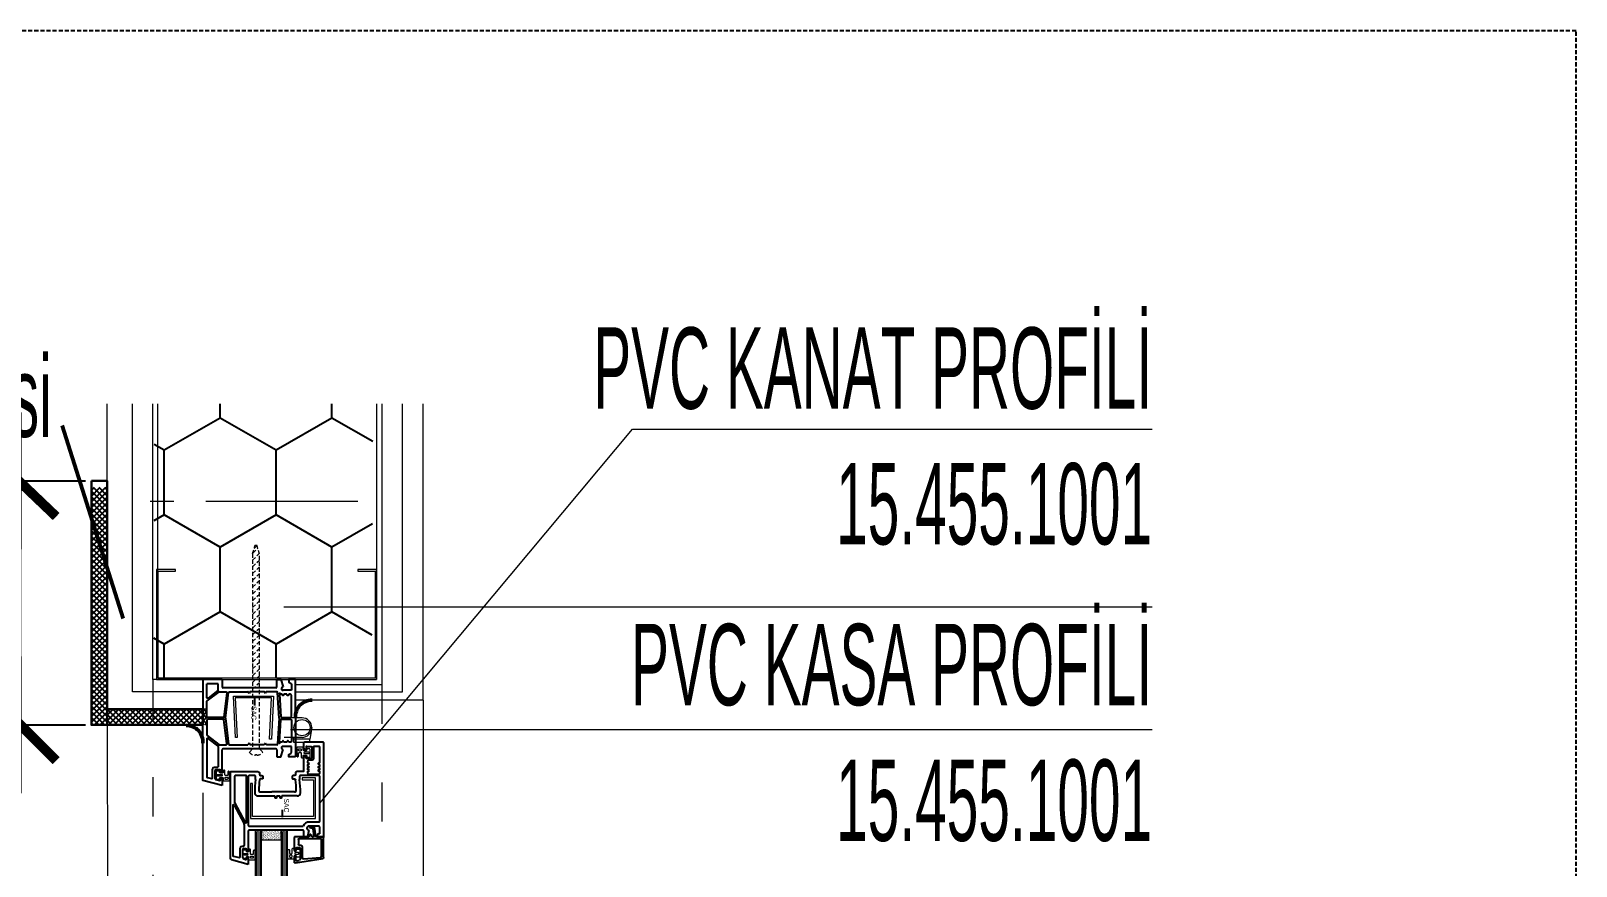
# Model space of a CAD drawing. Header units: centimetres. Extents: x -373760 to 14750, y -122502 to 29584.
# Drawn here: x -170757 to -168383, y -83131 to -81848 of the extents above; entities that cross this region are included whole.
import ezdxf

# ---------------------------------------------------------------- set-up
doc = ezdxf.new("R2010")
doc.units = ezdxf.units.CM
for name, pattern in [('ACAD_ISO03W100', [30, 12, -18]), ('DASHED2', [0.375, 0.25, -0.125]), ('DUZ', [0]), ('HIDDEN', [0.375, 0.25, -0.125])]:
    doc.linetypes.add(name, pattern=pattern)
for name, color, linetype, lineweight in [('Betonarme', 4, 'Continuous', 20), ('cam', 130, 'DUZ', 9), ('CIVI', 254, 'Continuous', 13), ('CONTA', 230, 'Continuous', 18), ('D', 4, 'Continuous', 5), ('DEVRİM', 1, 'Continuous', 50), ('GOR-030', 213, 'Continuous', 30), ('GORUNUS01', 56, 'Continuous', 9), ('İZDÜŞÜM-TEKAY', 252, 'DASHED2', 25), ('İÇ SIVA-TEKAY', 21, 'Continuous', 18), ('MACUN', 201, 'Continuous', 15), ('MENTEŞE', 171, 'Continuous', 15), ('OLCU', 7, 'Continuous', 25), ('OLCU IC DUSEY', 33, 'Continuous', 20), ('Part', 1, 'Continuous', 0), ('PVC_PROFIL', 51, 'Continuous', 25), ('YAZI', 5, 'Continuous', 0), ('ÖLÇÜ', 3, 'Continuous', 25)]:
    doc.layers.add(name, color=color, linetype=linetype, lineweight=lineweight)
doc.layers.add('EPS', color=7, linetype='Continuous', true_color=0x55aa8c)
for name, color, linetype in [('HATCH', 8, 'Continuous'), ('Tarama', 253, 'Continuous'), ('TEXT', 7, 'Continuous')]:
    doc.layers.add(name, color=color, linetype=linetype)
doc.styles.add('ARıAL', font='arial.ttf')
doc.styles.get("Standard").update_dxf_attribs({"font": 'arial.ttf'})
doc.styles.add('TURKCE', font='arial.ttf', dxfattribs={"width": 0.5})
doc.dimstyles.new('içölçü', dxfattribs={"dimtxt": 10, "dimasz": 5, "dimexe": 4, "dimexo": 1, "dimgap": 1, "dimtad": 2, "dimdec": 0, "dimzin": 0, "dimdsep": 46, "dimtxsty": 'Standard', "dimblk": 'ARCHTICK', "dimcen": 1, "dimdle": 3, "dimadec": 0, "dimazin": 0, "dimtfac": 1, "dimtdec": 0, "dimtofl": 0, "dimtmove": 0, "dimatfit": 3, "dimldrblk": 'ARCHTICK', "dimfxl": 1, "dimtolj": 1, "dimtzin": 0, "dimarcsym": 0})

# ---------------------------------------------------------------- blocks, each defined once
blk = doc.blocks.new('CITA1')
at = {"layer": 'PVC_PROFIL'}
for p, q in [((-10, 10.51), (-10, 13.85)), ((-9.2, 10.01), (-9.5, 10.01)), ((-9.37, 14.34), (7.63, 11.61)), ((-9, 12.54), (-9, 10.21)), ((-8.37, 13.03), (-6.87, 12.62)), ((-6.5, 5.51), (-6.5, 12.13)), ((-5, 11.45), (-5, 4.51)), ((-4.37, 11.94), (6.13, 10.98)), ((6.5, 0), (6.5, 10.5)), ((8, 11.13), (8, -1.24)), ((-9.2, 6.51), (-9.5, 6.51)), ((-9, 5.51), (-9, 6.31)), ((-8.5, 5.01), (-7, 5.01)), ((-7.5, 0), (-7.5, 3.01)), ((-7, 3.51), (-6, 3.51)), ((6, -0.5), (-7, -0.5)), ((-0.62, -2.74), (-0.84, -2.18)), ((-0.5, -7.52), (-0.5, -7.52)), ((0.07, -3.06), (-0.16, -3.06)), ((1.1, -7.02), (0, -7.02)), ((1.97, -8.02), (0, -8.02)), ((0.57, -2.24), (0.57, -2.56)), ((1.7, -1.74), (1.07, -1.74)), ((2.2, -2.3), (1.6, -6.59)), ((3.23, -2.17), (2.47, -7.59)), ((7.5, -1.74), (3.72, -1.74))]:
    blk.add_line(p, q, dxfattribs=at)
blk.add_lwpolyline([(-1.14, -1.74), (-9.5, -1.74, -0.414214), (-10, -1.24), (-10, 6.01)], format="xyb", dxfattribs=at)
for points in [[(1.7, -1.74), (1.07, -1.74)], [(5.06, -1.74), (3.72, -1.74)]]:
    blk.add_lwpolyline(points, dxfattribs=at)
for centre, radius, start, end in [((-9.5, 13.85), 0.5, 74.74488, 180), ((-9.5, 10.51), 0.5, 180, 270), ((-9.2, 10.21), 0.2, 270, 0), ((-8.5, 12.54), 0.5, 74.74488, 180), ((-7, 12.13), 0.5, 0, 74.74488), ((-4.5, 11.45), 0.5, 74.74488, 180), ((6, 10.5), 0.5, 0, 74.74488), ((7.5, 11.13), 0.5, 0, 74.74488), ((-9.5, 6.01), 0.5, 90, 180), ((-9.2, 6.31), 0.2, 0, 90), ((-8.5, 5.51), 0.5, 180, 270), ((-7, 3.01), 0.5, 90, 180), ((-7, 0), 0.5, 180, 270), ((-7, 5.51), 0.5, 270, 0), ((-6, 4.51), 1, 270, 0), ((6, 0), 0.5, 270, 0), ((-2.48, -2.95), 1.81, 25.14541, 42.24398), ((-0.16, -2.56), 0.5, 201.24995, 270), ((0, -7.52), 0.5, 90, 180), ((0, -7.52), 0.5, 180, 270), ((0.07, -2.56), 0.5, 270, 0), ((1.07, -2.24), 0.5, 90, 184.76123), ((1.1, -6.52), 0.5, 270, 352.02379), ((1.7, -2.24), 0.5, 352.02379, 90), ((1.97, -7.52), 0.5, 270, 352.02379), ((3.72, -2.24), 0.5, 90, 172.02379), ((7.5, -1.24), 0.5, 270, 0)]:
    blk.add_arc(centre, radius, start, end, dxfattribs=at)
blk = doc.blocks.new('SAG1')
at = {"layer": 'OLCU', "color": 1}
for p, q in [((0, -4.5), (0, 2)), ((-2.1, 0), (2.1, 0))]:
    blk.add_line(p, q, dxfattribs=at)
at = {"layer": 'OLCU', "color": 1, "const_width": 0.3}
blk.add_lwpolyline([(-1.1, -1.1), (1.1, 1.1)], dxfattribs=at)
blk = doc.blocks.new('SOL1')
at = {"color": 1, "const_width": 0.3}
blk.add_lwpolyline([(-1.1, -1.1), (1, 1.1)], dxfattribs=at)
at = {"layer": 'OLCU', "color": 1}
for p, q in [((0, 4.5), (0, -2)), ((2.1, 0), (-2.1, 0))]:
    blk.add_line(p, q, dxfattribs=at)
blk = doc.blocks.new('*D730')
at = {"layer": 'Defpoints', "color": 0, "transparency": 16777216}
for p in [(15794.796, -7863.649), (15799.161, -7863.649, -49.075), (15799.161, -7878.649, -49.075)]:
    blk.add_point(p, dxfattribs=at)
at = {"layer": 'OLCU IC DUSEY', "color": 145, "lineweight": -2, "transparency": 16777216}
blk.add_line((15794.796, -7876.649), (15794.796, -7865.649), dxfattribs=at)
at = {"layer": 'OLCU IC DUSEY', "color": 145, "lineweight": -2, "transparency": 16777216, "xscale": 2, "yscale": 2, "zscale": 2}
for name, p, rotation in [('SOL1', (15794.796, -7863.649), 90), ('SAG1', (15794.796, -7878.649), 270)]:
    blk.add_blockref(name, p, dxfattribs=dict(at, rotation=rotation))
at = {"layer": 'OLCU IC DUSEY', "color": 1, "transparency": 16777216, "insert": (15790.243, -7871.149), "char_height": 5, "attachment_point": 5, "rotation": 90, "style": 'ARıAL'}
blk.add_mtext('\\A1;15', dxfattribs=at)
blk = doc.blocks.new('_ArchTick')
at = {"color": 0, "linetype": 'ByBlock', "const_width": 0.15}
blk.add_lwpolyline([(-0.5, -0.5), (0.5, 0.5)], dxfattribs=at)
blk = doc.blocks.new('QD')
at = {"layer": 'cam'}
h = blk.add_hatch(dxfattribs=at)
h.set_pattern_fill('DOTS', color=256, scale=0.05, angle=270, style=0)
h.set_pattern_definition([(270, (187.101114, 369.40824), (0.079375, -0.0396875), [0, -0.079375])])
h.paths.add_polyline_path([(143.761, 102.124), (143.761, 108.642), (143.361, 108.642), (143.361, 102.124)])
h.paths.add_polyline_path([(145.361, 102.124), (145.361, 108.642), (144.961, 108.642), (144.961, 102.124)])
h.paths.add_polyline_path([(143.323, 105), (143.8, 105)])
h.paths.add_polyline_path([(144.923, 105), (145.4, 105), (145.369, 105.044), (144.893, 105.044)])
at = {"layer": 'EPS', "ltscale": 10}
h = blk.add_hatch(dxfattribs=at)
h.set_pattern_fill('HONEY', color=256, scale=1.25, angle=90, style=0)
h.set_pattern_definition([(90, (10552.1478, -3750.1497), (-3.4370383, 5.953125), [3.96875, -7.9375]), (210, (10552.1478, -3750.1497), (-3.4370383, -5.953125), [3.96875, -7.9375]), (150, (10552.1478, -3750.1497), (-6.8740766, 1e-08), [-7.9375, 3.96875])])
h.paths.add_polyline_path([(150.592, 134.897), (137.157, 134.897), (137.122, 118.039), (150.557, 118.039)])
at = {"layer": 'HATCH'}
h = blk.add_hatch(dxfattribs=at)
h.set_pattern_fill('AR-SAND', color=256, scale=0.002, angle=270, style=0)
h.set_pattern_definition([(307.5, (120.51954, 367.70824), (0.097882647, 0.003200063), [0, -0.077216, 0, -0.08636, 0, -0.08255]), (277.5, (120.51954, 367.70824), (0.14336502, -0.089904657), [0, -0.041656, 0, -0.069596, 0, -0.02667]), (237.5, (120.51954, 367.77072), (0.000287437, -0.158198474), [0, -0.0254, 0, -0.09144, 0, -0.11938]), (227.5, (120.51954, 367.77072), (0.044585865, -0.15271129), [0, -0.0127, 0, -0.059944, 0, -0.06858])])
h.paths.add_polyline_path([(144.911, 108.092, 0.414214), (144.961, 108.142), (144.961, 108.642, 0.414214), (144.911, 108.692), (143.811, 108.692, 0.414214), (143.761, 108.642), (143.761, 108.142, 0.414214), (143.811, 108.092)])
at = {"layer": 'Tarama'}
h = blk.add_hatch(dxfattribs=at)
h.set_pattern_fill('ANSI37', color=256, scale=0.077393, angle=180)
h.set_pattern_definition([(225, (-793138.26417, 746421.31755), (0.173751224377, -0.173751224375), []), (315, (-793138.26417, 746421.31755), (0.173751224375, 0.173751224377), [])])
h.paths.add_polyline_path([(133.3, 129.739), (133.3, 115.162), (134.267, 115.162), (134.267, 129.739)])
h = blk.add_hatch(dxfattribs=at)
h.set_pattern_fill('ANSI37', color=256, scale=0.077393, angle=270)
h.set_pattern_definition([(315, (-823433.21625, 702893.2981), (0.173751224375, 0.173751224377), []), (45, (-823433.21625, 702893.2981), (-0.173751224377, 0.173751224375), [])])
h.paths.add_polyline_path([(140.369, 115.162), (140.369, 116.13), (134.267, 116.13), (134.267, 115.162)])
at = {"layer": 'Betonarme'}
for p in [(150.829, 128.635), (137.309, 117.942)]:
    blk.add_line(p, (150.829, 117.942), dxfattribs=at)
at = {"layer": 'cam', "elevation": 7.325}
for points in [[(143.761, 98.476), (143.761, 108.642), (143.361, 108.642), (143.361, 98.476)], [(145.361, 98.476), (145.361, 108.642), (144.961, 108.642), (144.961, 98.476)]]:
    blk.add_lwpolyline(points, dxfattribs=at)
at = {"layer": 'CIVI', "linetype": 'HIDDEN'}
for p, q in [((143.209, 125.279, -65.96), (143.616, 125.686, -65.96)), ((143.229, 125.717, -65.96), (143.528, 126.016, -65.96)), ((143.305, 126.002, -65.96), (143.483, 126.18, -65.96)), ((143.483, 126.18, -65.96), (143.353, 126.18, -65.96)), ((143.209, 124.872, -65.96), (143.627, 125.29, -65.96)), ((143.209, 124.454, -65.96), (143.627, 124.872, -65.96)), ((143.209, 124.036, -65.96), (143.627, 124.454, -65.96)), ((143.209, 123.618, -65.96), (143.627, 124.036, -65.96)), ((143.209, 123.2, -65.96), (143.627, 123.618, -65.96)), ((143.209, 122.782, -65.96), (143.627, 123.2, -65.96)), ((143.209, 122.782, -65.96), (143.627, 123.2, -65.96)), ((143.209, 122.365, -65.96), (143.627, 122.782, -65.96)), ((143.209, 121.947, -65.96), (143.627, 122.365, -65.96)), ((143.209, 121.529, -65.96), (143.627, 121.947, -65.96)), ((143.209, 121.111, -65.96), (143.627, 121.529, -65.96)), ((143.209, 120.693, -65.96), (143.627, 121.111, -65.96)), ((143.209, 120.275, -65.96), (143.627, 120.693, -65.96)), ((143.209, 120.275, -65.96), (143.627, 120.693, -65.96)), ((143.209, 119.857, -65.96), (143.627, 120.275, -65.96)), ((143.209, 119.439, -65.96), (143.627, 119.857, -65.96)), ((143.209, 119.021, -65.96), (143.627, 119.439, -65.96)), ((143.209, 119.021, -65.96), (143.627, 119.439, -65.96)), ((143.209, 118.603, -65.96), (143.627, 119.021, -65.96)), ((143.209, 118.603, -65.96), (143.627, 119.021, -65.96)), ((143.209, 118.185, -65.96), (143.627, 118.603, -65.96)), ((143.209, 117.767, -65.96), (143.627, 118.185, -65.96)), ((143.209, 117.349, -65.96), (143.627, 117.767, -65.96)), ((143.209, 113.684, -65.96), (143, 113.484, -65.96)), ((143.209, 113.684, -65.96), (143.627, 113.684, -65.96)), ((143.376, 113.293, -65.96), (143.376, 113.333, -65.96)), ((143.376, 113.333, -65.96), (143.46, 113.333, -65.96)), ((143.46, 113.293, -65.96), (143.46, 113.333, -65.96)), ((143.627, 113.684, -65.96), (143.836, 113.484, -65.96))]:
    blk.add_line(p, q, dxfattribs=at)
at = {"layer": 'CIVI', "linetype": 'HIDDEN', "elevation": -65.96}
for points in [[(143.209, 125.685), (143.209, 113.684), (143.627, 113.684), (143.627, 125.644), (143.483, 126.18)], [(143.209, 125.686), (143.353, 126.18)]]:
    blk.add_lwpolyline(points, dxfattribs=at)
at = {"layer": 'CIVI', "linetype": 'HIDDEN'}
for start, end in [(220.52676, 265.64073), (274.35927, 319.47324)]:
    blk.add_arc((143.418, 113.841, -65.96), 0.55, start, end, dxfattribs=at)
at = {"layer": 'CONTA', "elevation": -65.96}
for points in [[(144.244, 114.274), (144.365, 116.817), (142.14, 116.815), (142.267, 114.379), (142.147, 114.386), (142.027, 116.936), (144.484, 116.936), (144.364, 114.275), (144.244, 114.274)], [(146.249, 111.902), (146.249, 111.782), (146.954, 111.782), (146.954, 109.524), (143.19, 109.524), (143.19, 111.562), (143.07, 111.562), (143.07, 109.404), (147.074, 109.404), (147.074, 111.902), (146.249, 111.902)]]:
    blk.add_lwpolyline(points, dxfattribs=at)
at = {"layer": 'CONTA', "elevation": 73.286}
for points in [[(146.308, 113.207), (146.308, 113.255, -0.414214), (146.358, 113.305), (146.483, 113.305, -0.414214), (146.533, 113.255), (146.533, 113.238, 0.414214), (146.583, 113.188), (146.696, 113.188, 0.414214), (146.746, 113.238), (146.746, 113.634, 0.414214), (146.696, 113.684), (146.579, 113.684, 0.414214), (146.529, 113.634), (146.529, 113.621, -0.414214), (146.479, 113.571), (146.367, 113.571, -0.414214), (146.317, 113.621), (146.317, 113.746, 0.414214), (146.267, 113.796), (145.972, 113.796, 0.414214), (145.922, 113.746), (145.922, 113.251, 0.414214), (145.972, 113.201), (145.977, 113.201, 0.414214), (146.027, 113.251), (146.027, 113.416, -0.414214), (146.077, 113.466), (146.15, 113.466, -0.414214), (146.2, 113.416), (146.2, 113.178, 0.414214), (146.25, 113.128), (146.258, 113.128, 0.414214), (146.308, 113.178)], [(146.028, 113.605), (146.028, 113.648, -0.414214), (146.078, 113.698), (146.147, 113.698, -0.414214), (146.197, 113.648), (146.197, 113.605, -0.414214), (146.147, 113.555), (146.078, 113.555, -0.414214)], [(146.363, 113.441), (146.363, 113.447, -0.414214), (146.413, 113.497), (146.645, 113.497, -0.414214), (146.695, 113.447), (146.695, 113.441, -0.414214), (146.645, 113.391), (146.413, 113.391, -0.414214)], [(141.402, 112.303), (141.402, 112.254, -0.414214), (141.352, 112.204), (141.226, 112.204, -0.414214), (141.176, 112.254), (141.176, 112.271, 0.414214), (141.126, 112.321), (141.014, 112.321, 0.414214), (140.964, 112.271), (140.964, 111.875, 0.414214), (141.014, 111.825), (141.131, 111.825, 0.414214), (141.181, 111.875), (141.181, 111.888, -0.414214), (141.231, 111.938), (141.343, 111.938, -0.414214), (141.393, 111.888), (141.393, 111.764, 0.414214), (141.443, 111.714), (141.737, 111.714, 0.414214), (141.787, 111.764), (141.787, 112.258, 0.414214), (141.737, 112.308), (141.732, 112.308, 0.414214), (141.682, 112.258), (141.682, 112.093, -0.414214), (141.632, 112.043), (141.56, 112.043, -0.414214), (141.51, 112.093), (141.51, 112.332, 0.414214), (141.46, 112.382), (141.452, 112.382, 0.414214), (141.402, 112.332)], [(141.346, 112.069), (141.346, 112.062, -0.414214), (141.296, 112.012), (141.065, 112.012, -0.414214), (141.015, 112.062), (141.015, 112.069, -0.414214), (141.065, 112.119), (141.296, 112.119, -0.414214)], [(141.682, 111.904), (141.682, 111.862, -0.414214), (141.632, 111.812), (141.563, 111.812, -0.414214), (141.513, 111.862), (141.513, 111.904, -0.414214), (141.563, 111.954), (141.632, 111.954, -0.414214)], [(142.97, 107.453), (142.97, 107.404, -0.414214), (142.92, 107.354), (142.875, 107.354, -0.414214), (142.825, 107.404), (142.825, 107.421, 0.414214), (142.775, 107.471), (142.663, 107.471, 0.414214), (142.613, 107.421), (142.613, 107.025, 0.414214), (142.663, 106.975), (142.779, 106.975, 0.414214), (142.829, 107.025), (142.829, 107.038, -0.414214), (142.879, 107.088), (142.912, 107.088, -0.414214), (142.962, 107.038), (142.962, 106.914, 0.414214), (143.012, 106.864), (143.306, 106.864, 0.414214), (143.356, 106.914), (143.356, 107.408, 0.414214), (143.306, 107.458), (143.301, 107.458, 0.414214), (143.251, 107.408), (143.251, 107.243, -0.414214), (143.201, 107.193), (143.129, 107.193, -0.414214), (143.079, 107.243), (143.079, 107.482, 0.414214), (143.029, 107.532), (143.02, 107.532, 0.414214), (142.97, 107.482)], [(145.749, 107.506), (145.749, 107.458, 0.414214), (145.799, 107.408), (145.845, 107.408, 0.414214), (145.895, 107.458), (145.895, 107.475, -0.414214), (145.945, 107.525), (146.057, 107.525, -0.414214), (146.107, 107.475), (146.107, 107.079, -0.414214), (146.057, 107.029), (145.941, 107.029, -0.414214), (145.891, 107.079), (145.891, 107.092, 0.414214), (145.841, 107.142), (145.808, 107.142, 0.414214), (145.758, 107.092), (145.758, 106.968, -0.414214), (145.708, 106.918), (145.414, 106.918, -0.414214), (145.364, 106.968), (145.364, 107.462, -0.414214), (145.414, 107.512), (145.419, 107.512, -0.414214), (145.469, 107.462), (145.469, 107.297, 0.414214), (145.519, 107.247), (145.591, 107.247, 0.414214), (145.641, 107.297), (145.641, 107.536, -0.414214), (145.691, 107.586), (145.699, 107.586, -0.414214), (145.749, 107.536)], [(145.805, 107.273), (145.805, 107.266, 0.414214), (145.855, 107.216), (146.006, 107.216, 0.414214), (146.056, 107.266), (146.056, 107.273, 0.414214), (146.006, 107.323), (145.855, 107.323, 0.414214)], [(142.915, 107.219), (142.915, 107.212, -0.414214), (142.865, 107.162), (142.714, 107.162, -0.414214), (142.664, 107.212), (142.664, 107.219, -0.414214), (142.714, 107.269), (142.865, 107.269, -0.414214)], [(143.25, 107.054), (143.25, 107.012, -0.414214), (143.2, 106.962), (143.131, 106.962, -0.414214), (143.081, 107.012), (143.081, 107.054, -0.414214), (143.131, 107.104), (143.2, 107.104, -0.414214)], [(145.47, 107.108), (145.47, 107.065, 0.414214), (145.52, 107.015), (145.588, 107.015, 0.414214), (145.638, 107.065), (145.638, 107.108, 0.414214), (145.588, 107.158), (145.52, 107.158, 0.414214)]]:
    blk.add_lwpolyline(points, format="xyb", close=True, dxfattribs=at)
at = {"layer": 'D', "color": 11}
for p, q in [((137.08, 117.942, 392.818), (137.08, 134.897, 52.815)), ((137.392, 118.781, 376.003), (137.392, 134.897, 52.815)), ((140.14, 117.942, -65.96), (137.08, 117.942, -65.96))]:
    blk.add_line(p, q, dxfattribs=at)
for points in [[(151.142, 134.897), (151.141, 117.63), (145.84, 117.63)], [(150.83, 134.897), (150.829, 118.781)], [(145.84, 117.942), (150.829, 117.942)]]:
    blk.add_lwpolyline(points, dxfattribs=at)
at = {"layer": 'D', "color": 3, "elevation": -2670.894}
blk.add_lwpolyline([(151.142, 134.897), (151.141, 118.781)], dxfattribs=at)
at = {"layer": 'DEVRİM', "color": 0, "ltscale": 6}
blk.add_lwpolyline([(135.242, 121.708), (131.5, 133.557)], dxfattribs=at)
at = {"layer": 'DEVRİM', "ltscale": 6}
for centre, start, end in [((146.84, 115.683, 130.649), 88.77612, 185.21989), ((139.148, 114.13, 55.88), 354.78011, 91.22388)]:
    blk.add_arc(centre, 1, start, end, dxfattribs=at)
at = {"layer": 'GOR-030', "elevation": -49.075}
for points in [[(133.3, 130.162), (134.267, 130.162), (134.267, 115.162), (133.3, 115.162)], [(134.267, 115.162), (134.267, 116.13), (140.14, 116.13), (140.14, 115.162)]]:
    blk.add_lwpolyline(points, close=True, dxfattribs=at)
at = {"layer": 'GORUNUS01', "linetype": 'ACAD_ISO03W100', "ltscale": 0.2}
for p, q in [((137.08, 117.942, -65.96), (137.08, 98.476, -65.96)), ((151.141, 117.63), (151.141, 98.476))]:
    blk.add_line(p, q, dxfattribs=at)
at = {"layer": 'GORUNUS01'}
for p, q in [((134.267, 116.13, -122.361), (134.306, 98.476, -104.375)), ((153.689, 116.683, 196.609), (153.689, 98.476, 110.846)), ((140.14, 110.977, -65.96), (140.14, 98.476, -65.96))]:
    blk.add_line(p, q, dxfattribs=at)
at = {"layer": 'İZDÜŞÜM-TEKAY'}
blk.add_lwpolyline([(224.54, 157.803), (0, 157.803), (0, 0), (224.54, 0)], close=True, dxfattribs=at)
at = {"layer": 'İÇ SIVA-TEKAY', "color": 11}
for p, q in [((134.267, 116.13, 449.218), (134.267, 134.897, 55.283)), ((140.39, 116.13, -60.947), (134.267, 116.13, -122.361))]:
    blk.add_line(p, q, dxfattribs=at)
at = {"layer": 'İÇ SIVA-TEKAY', "color": 3}
for p, q in [((135.83, 117.192, 417.885), (135.83, 134.897, 54.114)), ((140.14, 117.192, -65.96), (135.83, 117.192, -91.027))]:
    blk.add_line(p, q, dxfattribs=at)
at = {"layer": 'İÇ SIVA-TEKAY', "color": 5}
for q in [(153.689, 134.897, 196.609), (145.84, 116.683, 130.649)]:
    blk.add_line((153.689, 116.683, 196.609), q, dxfattribs=at)
at = {"layer": 'İÇ SIVA-TEKAY', "color": 3, "elevation": -2670.894}
blk.add_lwpolyline([(152.392, 134.897), (152.391, 117.18), (145.84, 117.18)], dxfattribs=at)
at = {"layer": 'MACUN', "elevation": 73.286}
blk.add_lwpolyline([(143.811, 108.092), (144.911, 108.092, 0.414214), (144.961, 108.142), (144.961, 108.642, 0.414214), (144.911, 108.692), (143.811, 108.692, 0.414214), (143.761, 108.642), (143.761, 108.142, 0.414214)], format="xyb", close=True, dxfattribs=at)
at = {"layer": 'MENTEŞE'}
for p, q in [((146.243, 115.592, -65.96), (145.14, 115.592, -65.96)), ((146.843, 114.992, -65.96), (146.716, 114.292, -65.96)), ((146.243, 114.392, -65.96), (145.14, 114.392, -65.96)), ((145.716, 114.292, -65.96), (145.743, 114.392, -65.96))]:
    blk.add_line(p, q, dxfattribs=at)
at = {"layer": 'MENTEŞE', "elevation": 73.286}
blk.add_lwpolyline([(145.716, 114.092), (146.716, 114.092), (146.716, 114.292), (145.716, 114.292)], close=True, dxfattribs=at)
at = {"layer": 'MENTEŞE'}
blk.add_circle((146.243, 114.992, -65.96), 0.5, dxfattribs=at)
blk.add_arc((146.243, 114.992, -65.96), 0.6, 270, 90, dxfattribs=at)
at = {"layer": 'Part', "color": 252}
for p, q in [((136.904, 128.903), (138.371, 128.903)), ((140.328, 128.903), (149.67, 128.903))]:
    blk.add_line(p, q, dxfattribs=at)
at = {"layer": 'Part'}
blk.add_lwpolyline([(137.309, 117.942), (150.829, 117.942), (150.829, 124.703), (149.67, 124.703), (149.67, 124.606), (150.732, 124.606), (150.732, 118.039), (137.404, 118.039), (137.404, 124.606), (138.467, 124.606), (138.467, 124.703), (137.308, 124.703), (137.308, 117.942), (137.309, 117.942)], dxfattribs=at)
at = {"layer": 'PVC_PROFIL'}
for p, q in [((141.34, 117.942, -65.96), (140.14, 117.942, -65.96)), ((144.693, 117.492, -65.96), (144.693, 117.942, -65.96)), ((141.09, 117.692, -65.96), (140.39, 117.692, -65.96)), ((141.09, 117.305, -65.96), (141.09, 117.692, -65.96)), ((144.643, 117.442, -65.96), (141.39, 117.442, -65.96)), ((143.909, 117.192, -65.96), (143.071, 117.192, -65.96)), ((144.693, 117.192, -65.96), (144.071, 117.192, -65.96)), ((144.845, 115.567, -65.96), (144.743, 117.145, -65.96)), ((144.845, 115.567, -65.96), (144.743, 113.989, -65.96)), ((141.09, 113.83, -65.96), (141.09, 112.592, -65.96)), ((144.643, 113.692, -65.96), (141.39, 113.692, -65.96)), ((143.909, 113.942, -65.96), (143.071, 113.942, -65.96)), ((144.693, 113.942, -65.96), (144.071, 113.942, -65.96)), ((144.693, 113.642, -65.96), (144.693, 113.192, -65.96)), ((146.49, 113.792, -65.96), (146.49, 113.692, -65.96)), ((147.34, 112.824, -65.96), (147.34, 113.792, -65.96)), ((141.04, 112.542, -65.96), (140.84, 112.542, -65.96)), ((140.89, 112.342, -65.96), (140.89, 111.851, -65.96)), ((141.19, 112.392, -65.96), (140.94, 112.392, -65.96)), ((147.34, 112.611, -65.96), (147.34, 112.736, -65.96)), ((147.34, 112.399, -65.96), (147.34, 112.523, -65.96)), ((147.34, 112.192, -65.96), (147.34, 112.311, -65.96)), ((140.928, 111.803, -65.96), (141.178, 111.74, -65.96)), ((142.09, 111.992, -65.96), (142.09, 110.422, -65.96)), ((142.79, 112.042, -65.96), (142.14, 112.042, -65.96)), ((142.84, 109.187, -65.96), (142.84, 111.992, -65.96)), ((146.09, 111.992, -65.96), (146.09, 111.805, -65.96)), ((147.29, 112.042, -65.96), (146.14, 112.042, -65.96)), ((147.34, 109.242, -65.96), (147.34, 111.992, -65.96)), ((141.99, 110.195, -65.96), (141.99, 107.151, -65.96)), ((142.083, 110.22, -65.96), (142.683, 109.072, -65.96)), ((142.096, 110.397, -65.96), (142.746, 109.162, -65.96)), ((143.537, 110.792, -65.96), (144.575, 110.792, -65.96)), ((143.689, 111.042, -65.96), (144.39, 111.042, -65.96)), ((145.791, 111.042, -65.96), (144.39, 111.042, -65.96)), ((144.695, 110.792, -65.96), (144.88, 110.792, -65.96)), ((145.942, 110.792, -65.96), (145, 110.792, -65.96)), ((142.69, 109.047, -65.96), (142.69, 107.742, -65.96)), ((146.34, 108.642, -65.96), (146.34, 108.342, -65.96)), ((146.39, 108.292, -65.96), (146.551, 108.292, -65.96)), ((146.599, 108.33, -65.96), (146.69, 108.692, -65.96)), ((147.29, 108.942, -65.96), (146.688, 108.942, -65.96)), ((147.29, 109.192, -65.96), (146.699, 109.192, -65.96)), ((147.19, 108.342, -65.96), (147.19, 108.392, -65.96)), ((147.312, 108.478, -65.96), (147.24, 108.442, -65.96)), ((147.34, 108.523, -65.96), (147.34, 108.892, -65.96)), ((142.44, 107.064, -65.96), (142.44, 107.592, -65.96)), ((142.64, 107.692, -65.96), (142.54, 107.692, -65.96)), ((142.59, 107.492, -65.96), (142.59, 107.001, -65.96)), ((142.79, 107.542, -65.96), (142.64, 107.542, -65.96)), ((142.84, 107.492, -65.96), (142.84, 107.412, -65.96)), ((142.86, 107.392, -65.96), (142.89, 107.392, -65.96)), ((142.028, 107.103, -65.96), (142.378, 107.015, -65.96)), ((142.628, 106.953, -65.96), (142.778, 106.89, -65.96)), ((142.84, 106.939, -65.96), (142.84, 107.022, -65.96)), ((142.86, 107.042, -65.96), (142.89, 107.042, -65.96)), ((142.94, 106.992, -65.96), (142.94, 106.592, -65.96))]:
    blk.add_line(p, q, dxfattribs=at)
at = {"layer": 'PVC_PROFIL', "elevation": -65.96}
for points in [[(140.14, 117.942), (140.14, 115.567)], [(141.34, 117.942), (141.34, 117.492)], [(144.693, 117.942), (144.943, 117.942), (145.093, 117.492)], [(145.84, 117.942), (145.59, 117.942)], [(145.84, 115.567), (145.84, 117.942)], [(144.85, 117.042), (144.85, 117.101), (144.888, 117.101), (144.895, 117.042)], [(145.014, 117.042), (144.895, 117.042)], [(145.134, 117.042), (145.091, 116.962), (145.056, 116.962), (145.014, 117.042)], [(145.59, 117.292), (145.071, 117.292)], [(145.319, 117.042), (145.134, 117.042)], [(145.439, 117.042), (145.396, 116.962), (145.361, 116.962), (145.319, 117.042)], [(141.34, 111.442), (140.14, 111.742), (140.14, 115.567)], [(145.84, 115.567), (145.84, 113.192)], [(144.85, 114.092), (144.85, 114.034), (144.888, 114.034), (144.895, 114.092)], [(145.014, 114.092), (144.895, 114.092)], [(145.134, 114.092), (145.091, 114.172), (145.056, 114.172), (145.014, 114.092)], [(145.319, 114.092), (145.134, 114.092)], [(145.439, 114.092), (145.396, 114.172), (145.361, 114.172), (145.319, 114.092)], [(144.693, 113.192), (144.943, 113.192), (145.093, 113.642)], [(145.59, 113.842), (145.071, 113.842)], [(145.84, 113.192), (145.59, 113.192)], [(146.59, 112.736), (146.59, 112.611)], [(146.59, 112.523), (146.59, 112.399)], [(144.695, 110.792), (144.652, 110.662), (144.617, 110.662), (144.575, 110.792)], [(145, 110.792), (144.957, 110.662), (144.922, 110.662), (144.88, 110.792)]]:
    blk.add_lwpolyline(points, dxfattribs=at)
for points in [[(145.84, 117.942), (145.44, 117.942), (145.44, 117.792), (145.568, 117.707, -0.250765), (145.59, 117.665), (145.59, 117.292)], [(141.07, 117.265), (140.47, 116.805, -0.621696), (140.39, 116.845), (140.39, 117.692)], [(141.157, 117.192), (141.582, 117.192, -0.451339), (141.632, 117.136), (141.446, 115.661, -0.378037), (141.397, 115.617), (140.49, 115.617, -0.414214), (140.39, 115.717), (140.39, 116.593, -0.233277), (140.409, 116.632), (141.126, 117.182)], [(141.536, 115.567, -0.027487), (141.537, 115.578), (141.734, 117.148, -0.378037), (141.784, 117.192), (142.909, 117.192)], [(142.99, 117.092), (142.954, 117.165, 0.284079), (142.909, 117.192)], [(143.071, 117.192, 0.284079), (143.026, 117.165), (142.99, 117.092)], [(143.99, 117.092), (143.954, 117.165, 0.284079), (143.909, 117.192)], [(144.071, 117.192, 0.284079), (144.026, 117.165), (143.99, 117.092)], [(144.85, 117.042), (144.939, 115.664, 0.395341), (144.989, 115.617), (145.54, 115.617, 0.414214), (145.59, 115.667), (145.59, 116.992, 0.414214), (145.54, 117.042), (145.439, 117.042)], [(141.157, 113.942), (141.582, 113.942, 0.451339), (141.632, 113.998), (141.446, 115.473, 0.378037), (141.397, 115.517), (140.49, 115.517, 0.414214), (140.39, 115.417), (140.39, 114.542, 0.233277), (140.409, 114.502), (141.126, 113.953)], [(141.536, 115.567, 0.027487), (141.537, 115.556), (141.734, 113.986, 0.378037), (141.784, 113.942), (142.909, 113.942)], [(144.85, 114.092), (144.939, 115.47, -0.395341), (144.989, 115.517), (145.54, 115.517, -0.414214), (145.59, 115.467), (145.59, 114.142, -0.414214), (145.54, 114.092), (145.439, 114.092)], [(141.07, 113.87), (140.47, 114.33, 0.621696), (140.39, 114.29), (140.39, 111.976, 0.344151), (140.428, 111.928), (140.678, 111.865, 0.487928), (140.74, 111.914), (140.74, 112.442)], [(142.99, 114.042), (142.954, 113.97, -0.284079), (142.909, 113.942)], [(143.071, 113.942, -0.284079), (143.026, 113.97), (142.99, 114.042)], [(143.99, 114.042), (143.954, 113.97, -0.284079), (143.909, 113.942)], [(144.071, 113.942, -0.284079), (144.026, 113.97), (143.99, 114.042)], [(147.24, 108.292), (147.54, 108.292, 0.414214), (147.59, 108.342), (147.59, 114.042, 0.414214), (147.54, 114.092), (146.39, 114.092, 0.414214), (146.34, 114.042), (146.34, 113.742, 0.414214), (146.44, 113.642), (146.44, 113.642)], [(141.24, 112.342), (141.24, 112.262, 0.414214), (141.26, 112.242), (141.29, 112.242, 0.414214), (141.34, 112.292), (141.34, 113.642)], [(145.84, 113.192), (145.44, 113.192), (145.44, 113.342), (145.568, 113.427, 0.250765), (145.59, 113.469), (145.59, 113.842)], [(146.44, 113.242), (146.44, 113.242, 0.414214), (146.34, 113.142), (146.34, 112.292), (145.94, 112.292, 0.414214), (145.84, 112.192), (145.84, 112.092, -0.414214), (145.79, 112.042), (145.69, 112.042, 0.414214), (145.64, 111.992), (145.64, 111.892, 0.414214), (145.69, 111.842), (145.79, 111.842, -0.414214), (145.84, 111.792), (145.84, 111.795)], [(146.54, 113.842), (146.79, 113.842, -0.414214), (146.84, 113.792), (146.84, 113.142, -0.414214), (146.79, 113.092), (146.54, 113.092, -0.414214), (146.49, 113.142), (146.49, 113.192)], [(147.29, 113.842), (146.99, 113.842, 0.414214), (146.94, 113.792), (146.94, 113.092, -0.414214), (146.84, 112.992), (146.64, 112.992, 0.414214), (146.59, 112.942), (146.59, 112.824)], [(142.94, 106.592), (141.913, 106.872, -0.338213), (141.84, 106.969), (141.84, 112.242, -0.414214), (141.89, 112.292), (143.54, 112.292, -0.414214), (143.64, 112.192), (143.64, 112.092, 0.414214), (143.69, 112.042), (143.79, 112.042, -0.414214), (143.84, 111.992), (143.84, 111.892, -0.414214), (143.79, 111.842), (143.69, 111.842, 0.414214), (143.64, 111.792), (143.64, 111.795)], [(146.59, 112.824), (146.669, 112.806, -1.137572)], [(146.59, 112.736), (146.669, 112.753, 1.137572)], [(146.59, 112.611), (146.669, 112.593, -1.137572)], [(146.59, 112.523), (146.669, 112.541, 1.137572)], [(146.59, 112.399), (146.669, 112.381, -1.137572)], [(146.59, 112.311), (146.669, 112.328, 1.137572)], [(146.59, 112.311), (146.59, 112.192, 0.414214), (146.64, 112.142), (147.29, 112.142)], [(147.34, 112.824), (147.261, 112.806, 1.137572)], [(147.34, 112.736), (147.261, 112.753, -1.137572)], [(147.34, 112.611), (147.261, 112.593, 1.137572)], [(147.34, 112.523), (147.261, 112.541, -1.137572)], [(147.34, 112.399), (147.261, 112.381, 1.137572)], [(147.34, 112.311), (147.261, 112.328, -1.137572)], [(141.24, 111.789), (141.24, 111.872, -0.414214), (141.26, 111.892), (141.29, 111.892, -0.414214), (141.34, 111.842), (141.34, 111.442)], [(143.39, 111.805), (143.39, 111.992, 0.414214), (143.34, 112.042), (142.99, 112.042, 0.414214), (142.94, 111.992), (142.94, 108.992, 0.414214), (142.99, 108.942), (146.319, 108.942)], [(146.29, 108.692), (142.99, 108.692, 0.414214), (142.94, 108.642), (142.94, 107.442)]]:
    blk.add_lwpolyline(points, format="xyb", dxfattribs=at)
at = {"layer": 'PVC_PROFIL'}
for centre, radius, start, end in [((141.04, 117.305, -65.96), 0.05, 307.47618, 0), ((141.157, 117.142, -65.96), 0.05, 90, 127.47618), ((141.39, 117.492, -65.96), 0.05, 180, 270), ((144.643, 117.492, -65.96), 0.05, 270, 0), ((144.693, 117.142, -65.96), 0.05, 3.71623, 90), ((145.078, 117.393, -65.96), 0.101, 81.4327, 273.75365), ((141.157, 113.992, -65.96), 0.05, 232.52382, 270), ((144.693, 113.992, -65.96), 0.05, 270, 356.28377), ((141.04, 113.83, -65.96), 0.05, 0, 52.52382), ((141.39, 113.642, -65.96), 0.05, 90, 180), ((144.643, 113.642, -65.96), 0.05, 0, 90), ((145.078, 113.742, -65.96), 0.101, 86.24635, 278.5673), ((146.44, 113.692, -65.96), 0.05, 270, 0), ((146.44, 113.192, -65.96), 0.05, 0, 90), ((146.54, 113.792, -65.96), 0.05, 90, 180), ((147.29, 113.792, -65.96), 0.05, 0, 90), ((140.84, 112.442, -65.96), 0.1, 90, 180), ((140.94, 112.342, -65.96), 0.05, 90, 180), ((141.04, 112.592, -65.96), 0.05, 270, 0), ((141.19, 112.342, -65.96), 0.05, 0, 90), ((146.664, 112.777, -65.96), 0.0294, 5.60292, 81.3899), ((146.664, 112.783, -65.96), 0.0294, 278.6101, 354.39708), ((146.664, 112.564, -65.96), 0.0294, 5.60292, 81.3899), ((146.664, 112.57, -65.96), 0.0294, 278.6101, 354.39708), ((146.664, 112.352, -65.96), 0.0294, 5.60292, 81.3899), ((146.664, 112.358, -65.96), 0.0294, 278.6101, 354.39708), ((147.265, 112.777, -65.96), 0.0294, 98.6101, 174.39708), ((147.265, 112.783, -65.96), 0.0294, 185.60292, 261.3899), ((147.265, 112.564, -65.96), 0.0294, 98.6101, 174.39708), ((147.265, 112.57, -65.96), 0.0294, 185.60292, 261.3899), ((147.265, 112.352, -65.96), 0.0294, 98.6101, 174.39708), ((147.265, 112.358, -65.96), 0.0294, 185.60292, 261.3899), ((147.29, 112.192, -65.96), 0.05, 270, 0), ((140.94, 111.851, -65.96), 0.05, 180, 255.96376), ((141.19, 111.789, -65.96), 0.05, 255.96376, 360), ((142.14, 111.992, -65.96), 0.05, 90, 180), ((142.79, 111.992, -65.96), 0.05, 0, 90), ((149.264, 111.017, -65.96), 5.927, 172.36145, 180.25272), ((149.264, 111.017, -65.96), 5.677, 172.19481, 178.7183), ((143.689, 111.142, -65.96), 0.1, 178.7183, 270), ((145.791, 111.142, -65.96), 0.1, 270, 1.2817), ((145.94, 111.795, -65.96), 0.1, 180, 187.73724), ((140.216, 111.017, -65.96), 5.677, 1.2817, 7.73724), ((146.14, 111.992, -65.96), 0.05, 90, 180), ((140.216, 111.017, -65.96), 5.927, 359.74728, 7.63855), ((147.29, 111.992, -65.96), 0.05, 0, 90), ((142.04, 110.195, -65.96), 0.05, 29.96517, 180), ((142.14, 110.422, -65.96), 0.05, 180, 209.96517), ((143.537, 110.992, -65.96), 0.2, 180.25272, 270), ((145.942, 110.992, -65.96), 0.2, 270, 359.74728), ((147.29, 109.242, -65.96), 0.05, 270, 0), ((142.64, 109.047, -65.96), 0.05, 0, 29.96517), ((142.79, 109.187, -65.96), 0.05, 209.96517, 0), ((146.29, 108.642, -65.96), 0.05, 0, 90), ((146.673, 108.817, -65.96), 0.376, 86.01938, 160.56791), ((146.39, 108.342, -65.96), 0.05, 180, 270), ((146.673, 108.817, -65.96), 0.126, 83.12084, 277.53409), ((146.551, 108.342, -65.96), 0.05, 270, 345.96376), ((147.24, 108.392, -65.96), 0.05, 90, 180), ((147.24, 108.342, -65.96), 0.05, 180, 270), ((147.29, 108.892, -65.96), 0.05, 0, 90), ((147.29, 108.523, -65.96), 0.05, 296.56505, 360), ((142.54, 107.592, -65.96), 0.1, 90, 180), ((142.64, 107.492, -65.96), 0.05, 90, 180), ((142.64, 107.742, -65.96), 0.05, 270, 0), ((142.79, 107.492, -65.96), 0.05, 0, 90), ((142.86, 107.412, -65.96), 0.02, 180, 270), ((142.89, 107.442, -65.96), 0.05, 270, 0), ((142.04, 107.151, -65.96), 0.05, 180, 255.96376), ((142.39, 107.064, -65.96), 0.05, 255.96376, 360), ((142.64, 107.001, -65.96), 0.05, 180, 255.96376), ((142.79, 106.939, -65.96), 0.05, 255.96376, 0), ((142.86, 107.022, -65.96), 0.02, 90, 180), ((142.89, 106.992, -65.96), 0.05, 0, 90)]:
    blk.add_arc(centre, radius, start, end, dxfattribs=at)
at = {"layer": 'TEXT'}
for p, q in [((143.317, 116.807, -65.96), (143.317, 116.354, -65.96)), ((145.036, 109.482, -65.96), (145.036, 109.935, -65.96))]:
    blk.add_line(p, q, dxfattribs=at)
at = {"layer": 'YAZI'}
for p, q in [((145.134, 122.418, -65.96), (198.485, 122.418, -65.96)), ((145.526, 114.88, -65.96), (198.485, 114.88, -65.96))]:
    blk.add_line(p, q, dxfattribs=at)
at = {"layer": 'YAZI', "elevation": -65.96}
blk.add_lwpolyline([(147.34, 110.36), (166.556, 133.324), (198.485, 133.324)], dxfattribs=at)
at = {"xscale": -0.1, "yscale": 0.1, "zscale": 0.1, "rotation": 180}
blk.add_blockref('CITA1', (146.77, 108.119, -65.96), dxfattribs=at)
at = {"layer": 'TEXT'}
for p in [(143.136, 116.321, -65.96), (145.143, 110.644, -65.96)]:
    blk.add_text('SAC ', height=0.3, rotation=270, dxfattribs=at).set_placement(p)
at = {"layer": 'YAZI', "style": 'TURKCE', "width": 0.5}
blk.add_text('15.530.1102/B Pencere Sövesi ', height=5, dxfattribs=at).set_placement((82.712, 132.858, 19.717))
at = {"layer": 'YAZI', "char_height": 5, "style": 'TURKCE'}
for s, insert, attachment_point in [('PVC KANAT PROFİLİ 15.455.1001', (198.485, 126.179, -65.96), 9), ('PVC KASA PROFİLİ 15.455.1001', (198.485, 121.367, -65.96), 3)]:
    blk.add_mtext_dynamic_manual_height_columns(s, width=48.07827, gutter_width=30, heights=[0], dxfattribs=dict(at, insert=insert, attachment_point=attachment_point))
at = {"layer": 'OLCU IC DUSEY'}
dim = blk.add_linear_dim(base=(128.935, 130.162), p1=(133.3, 115.162, -49.075), p2=(133.3, 130.162, -49.075), angle=90, dimstyle='içölçü', override={"dimscale": 1, "dimtxt": 5, "dimtxsty": 'ARıAL', "dimldrblk": 'SAG1'}, dxfattribs=at)
dim.commit()
dim.dimension.update_dxf_attribs({"geometry": '*D730', "text_midpoint": (124.382, 122.662), "insert": (-15665.861, 7993.811)})

msp = doc.modelspace()

# ---------------------------------------------------------------- block references
at = {"layer": 'ÖLÇÜ', "xscale": 25, "yscale": 25, "zscale": 25}
msp.add_blockref('QD', (-173996.21, -85793.13), dxfattribs=at)

doc.saveas('drawing.dxf')
